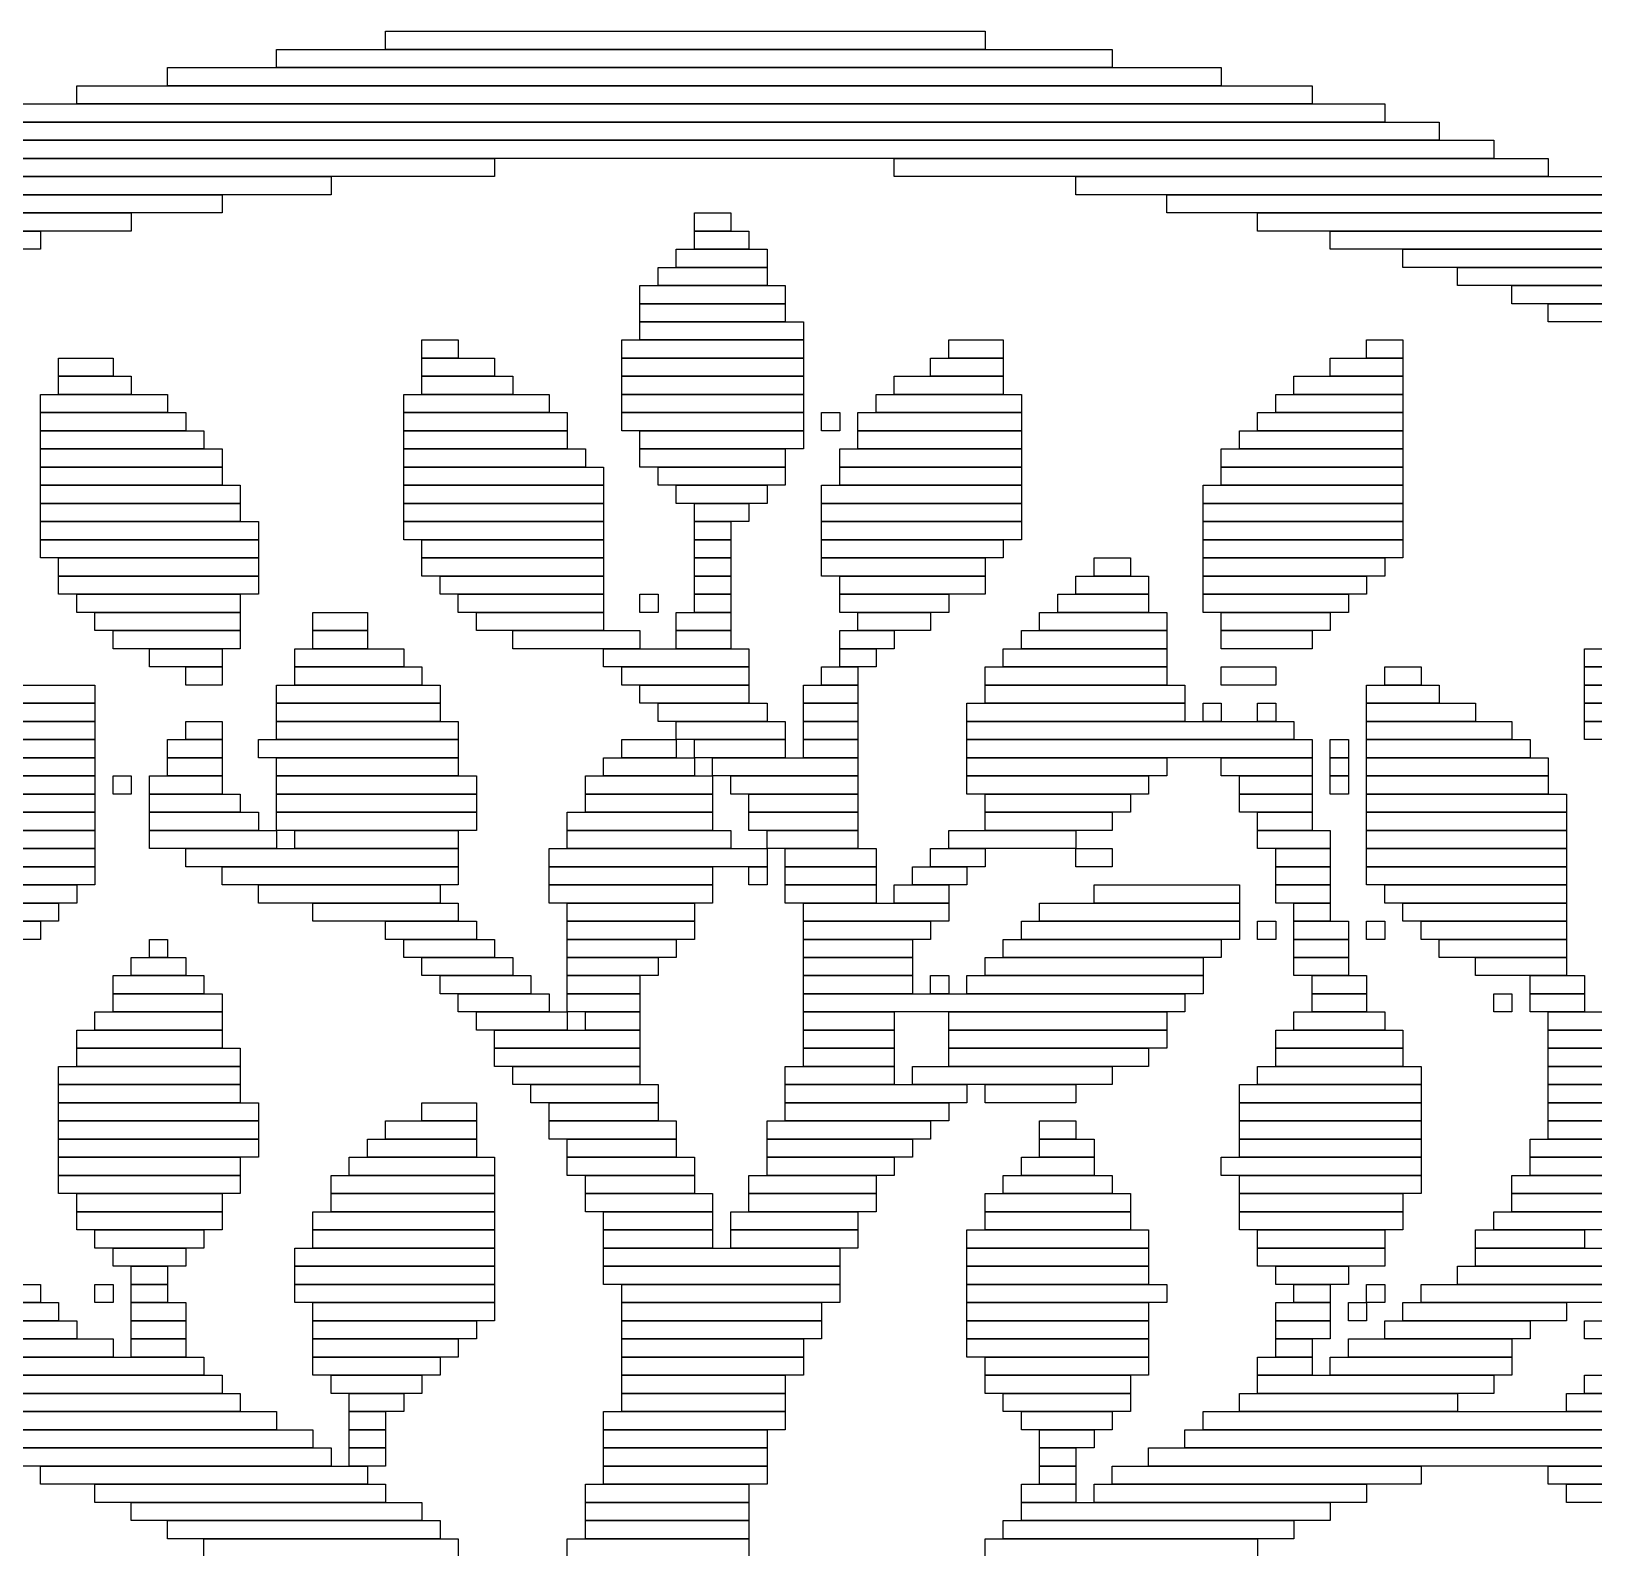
# Model space of a CAD drawing. Extents: x 366 to 657, y 364 to 660.
# Drawn here: x 475.5 to 561.5, y 576.5 to 660 of the extents above; entities that cross this region are included whole.
import ezdxf

# ---------------------------------------------------------------- set-up
doc = ezdxf.new("R2010")
doc.units = 0

msp = doc.modelspace()

# ---------------------------------------------------------------- linework, layer by layer
for p, q in [((495, 660), (528, 660)), ((495, 659), (495, 660)), ((528, 660), (528, 659)), ((489, 659), (535, 659)), ((489, 658), (489, 659)), ((528, 659), (495, 659)), ((535, 659), (535, 658)), ((483, 658), (541, 658)), ((483, 657), (483, 658)), ((535, 658), (489, 658)), ((541, 658), (541, 657)), ((478, 657), (546, 657)), ((478, 656), (478, 657)), ((541, 657), (483, 657)), ((546, 657), (546, 656)), ((474, 656), (550, 656)), ((546, 656), (478, 656)), ((550, 656), (550, 655)), ((471, 655), (553, 655)), ((550, 655), (474, 655)), ((553, 655), (553, 654)), ((467, 654), (556, 654)), ((553, 654), (471, 654)), ((556, 654), (556, 653)), ((464, 653), (501, 653)), ((556, 653), (467, 653)), ((501, 653), (501, 652)), ((523, 653), (559, 653)), ((523, 652), (523, 653)), ((559, 653), (559, 652)), ((462, 652), (492, 652)), ((501, 652), (464, 652)), ((492, 652), (492, 651)), ((559, 652), (523, 652)), ((533, 652), (562, 652)), ((533, 651), (533, 652)), ((459, 651), (486, 651)), ((492, 651), (462, 651)), ((486, 651), (486, 650)), ((562, 651), (533, 651)), ((538, 651), (565, 651)), ((538, 650), (538, 651)), ((456, 650), (481, 650)), ((486, 650), (459, 650)), ((481, 650), (481, 649)), ((512, 650), (514, 650)), ((512, 649), (512, 650)), ((514, 650), (514, 649)), ((565, 650), (538, 650)), ((543, 650), (567, 650)), ((543, 649), (543, 650)), ((454, 649), (476, 649)), ((481, 649), (456, 649)), ((476, 649), (476, 648)), ((514, 649), (512, 649)), ((512, 649), (515, 649)), ((512, 648), (512, 649)), ((515, 649), (515, 648)), ((567, 649), (543, 649)), ((547, 649), (570, 649)), ((547, 648), (547, 649)), ((476, 648), (454, 648)), ((511, 648), (516, 648)), ((511, 647), (511, 648)), ((515, 648), (512, 648)), ((516, 648), (516, 647)), ((570, 648), (547, 648)), ((551, 648), (572, 648)), ((551, 647), (551, 648)), ((510, 647), (516, 647)), ((510, 646), (510, 647)), ((516, 647), (511, 647)), ((516, 647), (516, 646)), ((572, 647), (551, 647)), ((554, 647), (574, 647)), ((554, 646), (554, 647)), ((509, 646), (517, 646)), ((509, 645), (509, 646)), ((516, 646), (510, 646)), ((517, 646), (517, 645)), ((574, 646), (554, 646)), ((557, 646), (576, 646)), ((557, 645), (557, 646)), ((517, 645), (509, 645)), ((509, 645), (517, 645)), ((509, 644), (509, 645)), ((517, 645), (517, 644)), ((576, 645), (557, 645)), ((559, 645), (578, 645)), ((559, 644), (559, 645)), ((517, 644), (509, 644)), ((509, 644), (518, 644)), ((509, 643), (509, 644)), ((518, 644), (518, 643)), ((578, 644), (559, 644)), ((497, 643), (499, 643)), ((497, 642), (497, 643)), ((499, 643), (499, 642)), ((508, 643), (518, 643)), ((508, 642), (508, 643)), ((518, 643), (509, 643)), ((518, 643), (518, 642)), ((526, 643), (529, 643)), ((526, 642), (526, 643)), ((529, 643), (529, 642)), ((549, 643), (551, 643)), ((549, 642), (549, 643)), ((551, 643), (551, 642)), ((477, 642), (480, 642)), ((477, 641), (477, 642)), ((480, 642), (480, 641)), ((499, 642), (497, 642)), ((497, 642), (501, 642)), ((497, 641), (497, 642)), ((501, 642), (501, 641)), ((518, 642), (508, 642)), ((508, 642), (518, 642)), ((508, 641), (508, 642)), ((518, 642), (518, 641)), ((525, 642), (529, 642)), ((525, 641), (525, 642)), ((529, 642), (526, 642)), ((529, 642), (529, 641)), ((547, 642), (551, 642)), ((547, 641), (547, 642)), ((551, 642), (549, 642)), ((551, 642), (551, 641)), ((480, 641), (477, 641)), ((477, 641), (481, 641)), ((477, 640), (477, 641)), ((481, 641), (481, 640)), ((501, 641), (497, 641)), ((497, 641), (502, 641)), ((497, 640), (497, 641)), ((502, 641), (502, 640)), ((518, 641), (508, 641)), ((508, 641), (518, 641)), ((508, 640), (508, 641)), ((518, 641), (518, 640)), ((523, 641), (529, 641)), ((523, 640), (523, 641)), ((529, 641), (525, 641)), ((529, 641), (529, 640)), ((545, 641), (551, 641)), ((545, 640), (545, 641)), ((551, 641), (547, 641)), ((551, 641), (551, 640)), ((476, 640), (483, 640)), ((476, 639), (476, 640)), ((481, 640), (477, 640)), ((483, 640), (483, 639)), ((496, 640), (504, 640)), ((496, 639), (496, 640)), ((502, 640), (497, 640)), ((504, 640), (504, 639)), ((518, 640), (508, 640)), ((508, 640), (518, 640)), ((508, 639), (508, 640)), ((518, 640), (518, 639)), ((522, 640), (530, 640)), ((522, 639), (522, 640)), ((529, 640), (523, 640)), ((530, 640), (530, 639)), ((544, 640), (551, 640)), ((544, 639), (544, 640)), ((551, 640), (545, 640)), ((551, 640), (551, 639)), ((483, 639), (476, 639)), ((476, 639), (484, 639)), ((476, 638), (476, 639)), ((484, 639), (484, 638)), ((504, 639), (496, 639)), ((496, 639), (505, 639)), ((496, 638), (496, 639)), ((505, 639), (505, 638)), ((518, 639), (508, 639)), ((508, 639), (518, 639)), ((508, 638), (508, 639)), ((518, 639), (518, 638)), ((519, 639), (520, 639)), ((519, 638), (519, 639)), ((520, 639), (520, 638)), ((521, 639), (530, 639)), ((521, 638), (521, 639)), ((530, 639), (522, 639)), ((530, 639), (530, 638)), ((543, 639), (551, 639)), ((543, 638), (543, 639)), ((551, 639), (544, 639)), ((551, 639), (551, 638)), ((484, 638), (476, 638)), ((476, 638), (485, 638)), ((476, 637), (476, 638)), ((485, 638), (485, 637)), ((505, 638), (496, 638)), ((496, 638), (505, 638)), ((496, 637), (496, 638)), ((505, 638), (505, 637)), ((518, 638), (508, 638)), ((509, 638), (518, 638)), ((509, 637), (509, 638)), ((518, 638), (518, 637)), ((520, 638), (519, 638)), ((530, 638), (521, 638)), ((521, 638), (530, 638)), ((521, 637), (521, 638)), ((530, 638), (530, 637)), ((542, 638), (551, 638)), ((542, 637), (542, 638)), ((551, 638), (543, 638)), ((551, 638), (551, 637)), ((485, 637), (476, 637)), ((476, 637), (486, 637)), ((476, 636), (476, 637)), ((486, 637), (486, 636)), ((505, 637), (496, 637)), ((496, 637), (506, 637)), ((496, 636), (496, 637)), ((506, 637), (506, 636)), ((518, 637), (509, 637)), ((509, 637), (517, 637)), ((509, 636), (509, 637)), ((517, 637), (517, 636)), ((520, 637), (530, 637)), ((520, 636), (520, 637)), ((530, 637), (521, 637)), ((530, 637), (530, 636)), ((541, 637), (551, 637)), ((541, 636), (541, 637)), ((551, 637), (542, 637)), ((551, 637), (551, 636)), ((486, 636), (476, 636)), ((476, 636), (486, 636)), ((476, 635), (476, 636)), ((486, 636), (486, 635)), ((506, 636), (496, 636)), ((496, 636), (507, 636)), ((496, 635), (496, 636)), ((507, 636), (507, 635)), ((517, 636), (509, 636)), ((510, 636), (517, 636)), ((510, 635), (510, 636)), ((517, 636), (517, 635)), ((530, 636), (520, 636)), ((520, 636), (530, 636)), ((520, 635), (520, 636)), ((530, 636), (530, 635)), ((551, 636), (541, 636)), ((541, 636), (551, 636)), ((541, 635), (541, 636)), ((551, 636), (551, 635)), ((486, 635), (476, 635)), ((476, 635), (487, 635)), ((476, 634), (476, 635)), ((487, 635), (487, 634)), ((507, 635), (496, 635)), ((496, 635), (507, 635)), ((496, 634), (496, 635)), ((507, 635), (507, 634)), ((517, 635), (510, 635)), ((511, 635), (516, 635)), ((511, 634), (511, 635)), ((516, 635), (516, 634)), ((519, 635), (530, 635)), ((519, 634), (519, 635)), ((530, 635), (520, 635)), ((530, 635), (530, 634)), ((540, 635), (551, 635)), ((540, 634), (540, 635)), ((551, 635), (541, 635)), ((551, 635), (551, 634)), ((487, 634), (476, 634)), ((476, 634), (487, 634)), ((476, 633), (476, 634)), ((487, 634), (487, 633)), ((507, 634), (496, 634)), ((496, 634), (507, 634)), ((496, 633), (496, 634)), ((507, 634), (507, 633)), ((516, 634), (511, 634)), ((512, 634), (515, 634)), ((512, 633), (512, 634)), ((515, 634), (515, 633)), ((530, 634), (519, 634)), ((519, 634), (530, 634)), ((519, 633), (519, 634)), ((530, 634), (530, 633)), ((551, 634), (540, 634)), ((540, 634), (551, 634)), ((540, 633), (540, 634)), ((551, 634), (551, 633)), ((487, 633), (476, 633)), ((476, 633), (488, 633)), ((476, 632), (476, 633)), ((488, 633), (488, 632)), ((507, 633), (496, 633)), ((496, 633), (507, 633)), ((496, 632), (496, 633)), ((507, 633), (507, 632)), ((515, 633), (512, 633)), ((512, 633), (514, 633)), ((512, 632), (512, 633)), ((514, 633), (514, 632)), ((530, 633), (519, 633)), ((519, 633), (530, 633)), ((519, 632), (519, 633)), ((530, 633), (530, 632)), ((551, 633), (540, 633)), ((540, 633), (551, 633)), ((540, 632), (540, 633)), ((551, 633), (551, 632)), ((488, 632), (476, 632)), ((476, 632), (488, 632)), ((476, 631), (476, 632)), ((488, 632), (488, 631)), ((507, 632), (496, 632)), ((497, 632), (507, 632)), ((497, 631), (497, 632)), ((507, 632), (507, 631)), ((514, 632), (512, 632)), ((512, 632), (514, 632)), ((512, 631), (512, 632)), ((514, 632), (514, 631)), ((530, 632), (519, 632)), ((519, 632), (529, 632)), ((519, 631), (519, 632)), ((529, 632), (529, 631)), ((551, 632), (540, 632)), ((540, 632), (551, 632)), ((540, 631), (540, 632)), ((551, 632), (551, 631)), ((488, 631), (476, 631)), ((477, 631), (488, 631)), ((477, 630), (477, 631)), ((488, 631), (488, 630)), ((507, 631), (497, 631)), ((497, 631), (507, 631)), ((497, 630), (497, 631)), ((507, 631), (507, 630)), ((514, 631), (512, 631)), ((512, 631), (514, 631)), ((512, 630), (512, 631)), ((514, 631), (514, 630)), ((529, 631), (519, 631)), ((519, 631), (528, 631)), ((519, 630), (519, 631)), ((528, 631), (528, 630)), ((534, 631), (536, 631)), ((534, 630), (534, 631)), ((536, 631), (536, 630)), ((551, 631), (540, 631)), ((540, 631), (550, 631)), ((540, 630), (540, 631)), ((550, 631), (550, 630)), ((488, 630), (477, 630)), ((477, 630), (488, 630)), ((477, 629), (477, 630)), ((488, 630), (488, 629)), ((507, 630), (497, 630)), ((498, 630), (507, 630)), ((498, 629), (498, 630)), ((507, 630), (507, 629)), ((514, 630), (512, 630)), ((512, 630), (514, 630)), ((512, 629), (512, 630)), ((514, 630), (514, 629)), ((528, 630), (519, 630)), ((520, 630), (528, 630)), ((520, 629), (520, 630)), ((528, 630), (528, 629)), ((533, 630), (537, 630)), ((533, 629), (533, 630)), ((536, 630), (534, 630)), ((537, 630), (537, 629)), ((550, 630), (540, 630)), ((540, 630), (549, 630)), ((540, 629), (540, 630)), ((549, 630), (549, 629)), ((488, 629), (477, 629)), ((478, 629), (487, 629)), ((478, 628), (478, 629)), ((487, 629), (487, 628)), ((507, 629), (498, 629)), ((499, 629), (507, 629)), ((499, 628), (499, 629)), ((507, 629), (507, 628)), ((509, 629), (510, 629)), ((509, 628), (509, 629)), ((510, 629), (510, 628)), ((514, 629), (512, 629)), ((512, 629), (514, 629)), ((512, 628), (512, 629)), ((514, 629), (514, 628)), ((528, 629), (520, 629)), ((520, 629), (526, 629)), ((520, 628), (520, 629)), ((526, 629), (526, 628)), ((532, 629), (537, 629)), ((532, 628), (532, 629)), ((537, 629), (533, 629)), ((537, 629), (537, 628)), ((549, 629), (540, 629)), ((540, 629), (548, 629)), ((540, 628), (540, 629)), ((548, 629), (548, 628)), ((487, 628), (478, 628)), ((479, 628), (487, 628)), ((479, 627), (479, 628)), ((487, 628), (487, 627)), ((491, 628), (494, 628)), ((491, 627), (491, 628)), ((494, 628), (494, 627)), ((507, 628), (499, 628)), ((500, 628), (507, 628)), ((500, 627), (500, 628)), ((507, 628), (507, 627)), ((510, 628), (509, 628)), ((511, 628), (514, 628)), ((511, 627), (511, 628)), ((514, 628), (512, 628)), ((514, 628), (514, 627)), ((526, 628), (520, 628)), ((521, 628), (525, 628)), ((521, 627), (521, 628)), ((525, 628), (525, 627)), ((531, 628), (538, 628)), ((531, 627), (531, 628)), ((537, 628), (532, 628)), ((538, 628), (538, 627)), ((548, 628), (540, 628)), ((541, 628), (547, 628)), ((541, 627), (541, 628)), ((547, 628), (547, 627)), ((487, 627), (479, 627)), ((480, 627), (487, 627)), ((480, 626), (480, 627)), ((487, 627), (487, 626)), ((494, 627), (491, 627)), ((491, 627), (494, 627)), ((491, 626), (491, 627)), ((494, 627), (494, 626)), ((507, 627), (500, 627)), ((502, 627), (509, 627)), ((502, 626), (502, 627)), ((509, 627), (509, 626)), ((514, 627), (511, 627)), ((511, 627), (514, 627)), ((511, 626), (511, 627)), ((514, 627), (514, 626)), ((520, 627), (523, 627)), ((520, 626), (520, 627)), ((525, 627), (521, 627)), ((523, 627), (523, 626)), ((530, 627), (538, 627)), ((530, 626), (530, 627)), ((538, 627), (531, 627)), ((538, 627), (538, 626)), ((547, 627), (541, 627)), ((541, 627), (546, 627)), ((541, 626), (541, 627)), ((546, 627), (546, 626)), ((487, 626), (480, 626)), ((482, 626), (486, 626)), ((482, 625), (482, 626)), ((486, 626), (486, 625)), ((490, 626), (496, 626)), ((490, 625), (490, 626)), ((494, 626), (491, 626)), ((496, 626), (496, 625)), ((509, 626), (502, 626)), ((507, 626), (515, 626)), ((507, 625), (507, 626)), ((514, 626), (511, 626)), ((515, 626), (515, 625)), ((523, 626), (520, 626)), ((520, 626), (522, 626)), ((520, 625), (520, 626)), ((522, 626), (522, 625)), ((529, 626), (538, 626)), ((529, 625), (529, 626)), ((538, 626), (530, 626)), ((538, 626), (538, 625)), ((546, 626), (541, 626)), ((561, 626), (571, 626)), ((561, 625), (561, 626)), ((486, 625), (482, 625)), ((484, 625), (486, 625)), ((484, 624), (484, 625)), ((486, 625), (486, 624)), ((496, 625), (490, 625)), ((490, 625), (497, 625)), ((490, 624), (490, 625)), ((497, 625), (497, 624)), ((515, 625), (507, 625)), ((508, 625), (515, 625)), ((508, 624), (508, 625)), ((515, 625), (515, 624)), ((519, 625), (521, 625)), ((519, 624), (519, 625)), ((522, 625), (520, 625)), ((521, 625), (521, 624)), ((528, 625), (538, 625)), ((528, 624), (528, 625)), ((538, 625), (529, 625)), ((538, 625), (538, 624)), ((541, 625), (544, 625)), ((541, 624), (541, 625)), ((544, 625), (544, 624)), ((550, 625), (552, 625)), ((550, 624), (550, 625)), ((552, 625), (552, 624)), ((571, 625), (561, 625)), ((561, 625), (572, 625)), ((561, 624), (561, 625)), ((475, 624), (479, 624)), ((479, 624), (479, 623)), ((486, 624), (484, 624)), ((489, 624), (498, 624)), ((489, 623), (489, 624)), ((497, 624), (490, 624)), ((498, 624), (498, 623)), ((515, 624), (508, 624)), ((509, 624), (515, 624)), ((509, 623), (509, 624)), ((515, 624), (515, 623)), ((518, 624), (521, 624)), ((518, 623), (518, 624)), ((521, 624), (519, 624)), ((521, 624), (521, 623)), ((538, 624), (528, 624)), ((528, 624), (539, 624)), ((528, 623), (528, 624)), ((539, 624), (539, 623)), ((544, 624), (541, 624)), ((549, 624), (553, 624)), ((549, 623), (549, 624)), ((552, 624), (550, 624)), ((553, 624), (553, 623)), ((572, 624), (561, 624)), ((561, 624), (572, 624)), ((561, 623), (561, 624)), ((473, 623), (479, 623)), ((479, 623), (475, 623)), ((479, 623), (479, 622)), ((498, 623), (489, 623)), ((489, 623), (498, 623)), ((489, 622), (489, 623)), ((498, 623), (498, 622)), ((515, 623), (509, 623)), ((510, 623), (516, 623)), ((510, 622), (510, 623)), ((516, 623), (516, 622)), ((521, 623), (518, 623)), ((518, 623), (521, 623)), ((518, 622), (518, 623)), ((521, 623), (521, 622)), ((527, 623), (539, 623)), ((527, 622), (527, 623)), ((539, 623), (528, 623)), ((539, 623), (539, 622)), ((540, 623), (541, 623)), ((540, 622), (540, 623)), ((541, 623), (541, 622)), ((543, 623), (544, 623)), ((543, 622), (543, 623)), ((544, 623), (544, 622)), ((553, 623), (549, 623)), ((549, 623), (555, 623)), ((549, 622), (549, 623)), ((555, 623), (555, 622)), ((572, 623), (561, 623)), ((561, 623), (571, 623)), ((561, 622), (561, 623)), ((472, 622), (479, 622)), ((479, 622), (473, 622)), ((479, 622), (479, 621)), ((484, 622), (486, 622)), ((484, 621), (484, 622)), ((486, 622), (486, 621)), ((498, 622), (489, 622)), ((489, 622), (499, 622)), ((489, 621), (489, 622)), ((499, 622), (499, 621)), ((516, 622), (510, 622)), ((511, 622), (517, 622)), ((511, 621), (511, 622)), ((517, 622), (517, 621)), ((521, 622), (518, 622)), ((518, 622), (521, 622)), ((518, 621), (518, 622)), ((521, 622), (521, 621)), ((539, 622), (527, 622)), ((527, 622), (545, 622)), ((527, 621), (527, 622)), ((541, 622), (540, 622)), ((544, 622), (543, 622)), ((545, 622), (545, 621)), ((555, 622), (549, 622)), ((549, 622), (557, 622)), ((549, 621), (549, 622)), ((557, 622), (557, 621)), ((571, 622), (561, 622)), ((561, 622), (571, 622)), ((561, 621), (561, 622)), ((470, 621), (479, 621)), ((479, 621), (472, 621)), ((479, 621), (479, 620)), ((483, 621), (486, 621)), ((483, 620), (483, 621)), ((486, 621), (484, 621)), ((486, 621), (486, 620)), ((488, 621), (499, 621)), ((488, 620), (488, 621)), ((499, 621), (489, 621)), ((499, 621), (499, 620)), ((508, 621), (511, 621)), ((508, 620), (508, 621)), ((517, 621), (511, 621)), ((511, 621), (511, 620)), ((512, 621), (517, 621)), ((512, 620), (512, 621)), ((517, 621), (517, 620)), ((521, 621), (518, 621)), ((518, 621), (521, 621)), ((518, 620), (518, 621)), ((521, 621), (521, 620)), ((545, 621), (527, 621)), ((527, 621), (546, 621)), ((527, 620), (527, 621)), ((546, 621), (546, 620)), ((547, 621), (548, 621)), ((547, 620), (547, 621)), ((548, 621), (548, 620)), ((557, 621), (549, 621)), ((549, 621), (558, 621)), ((549, 620), (549, 621)), ((558, 621), (558, 620)), ((571, 621), (561, 621)), ((479, 620), (470, 620)), ((470, 620), (479, 620)), ((479, 620), (479, 619)), ((486, 620), (483, 620)), ((483, 620), (486, 620)), ((483, 619), (483, 620)), ((486, 620), (486, 619)), ((499, 620), (488, 620)), ((489, 620), (499, 620)), ((489, 619), (489, 620)), ((499, 620), (499, 619)), ((507, 620), (512, 620)), ((507, 619), (507, 620)), ((511, 620), (508, 620)), ((517, 620), (512, 620)), ((512, 620), (512, 619)), ((513, 620), (521, 620)), ((513, 619), (513, 620)), ((521, 620), (518, 620)), ((521, 620), (521, 619)), ((546, 620), (527, 620)), ((527, 620), (538, 620)), ((527, 619), (527, 620)), ((538, 620), (538, 619)), ((541, 620), (546, 620)), ((541, 619), (541, 620)), ((546, 620), (546, 619)), ((548, 620), (547, 620)), ((547, 620), (548, 620)), ((547, 619), (547, 620)), ((548, 620), (548, 619)), ((558, 620), (549, 620)), ((549, 620), (559, 620)), ((549, 619), (549, 620)), ((559, 620), (559, 619)), ((469, 619), (479, 619)), ((479, 619), (470, 619)), ((479, 619), (479, 618)), ((480, 619), (481, 619)), ((480, 618), (480, 619)), ((481, 619), (481, 618)), ((482, 619), (486, 619)), ((482, 618), (482, 619)), ((486, 619), (483, 619)), ((486, 619), (486, 618)), ((499, 619), (489, 619)), ((489, 619), (500, 619)), ((489, 618), (489, 619)), ((500, 619), (500, 618)), ((506, 619), (513, 619)), ((506, 618), (506, 619)), ((512, 619), (507, 619)), ((521, 619), (513, 619)), ((513, 619), (513, 618)), ((514, 619), (521, 619)), ((514, 618), (514, 619)), ((521, 619), (521, 618)), ((538, 619), (527, 619)), ((527, 619), (537, 619)), ((527, 618), (527, 619)), ((537, 619), (537, 618)), ((546, 619), (541, 619)), ((542, 619), (546, 619)), ((542, 618), (542, 619)), ((546, 619), (546, 618)), ((548, 619), (547, 619)), ((547, 619), (548, 619)), ((547, 618), (547, 619)), ((548, 619), (548, 618)), ((559, 619), (549, 619)), ((549, 619), (559, 619)), ((549, 618), (549, 619)), ((559, 619), (559, 618)), ((468, 618), (479, 618)), ((479, 618), (469, 618)), ((479, 618), (479, 617)), ((481, 618), (480, 618)), ((486, 618), (482, 618)), ((482, 618), (487, 618)), ((482, 617), (482, 618)), ((487, 618), (487, 617)), ((500, 618), (489, 618)), ((489, 618), (500, 618)), ((489, 617), (489, 618)), ((500, 618), (500, 617)), ((513, 618), (506, 618)), ((506, 618), (513, 618)), ((506, 617), (506, 618)), ((513, 618), (513, 617)), ((521, 618), (514, 618)), ((515, 618), (521, 618)), ((515, 617), (515, 618)), ((521, 618), (521, 617)), ((537, 618), (527, 618)), ((528, 618), (536, 618)), ((528, 617), (528, 618)), ((536, 618), (536, 617)), ((546, 618), (542, 618)), ((542, 618), (546, 618)), ((542, 617), (542, 618)), ((546, 618), (546, 617)), ((548, 618), (547, 618)), ((559, 618), (549, 618)), ((549, 618), (560, 618)), ((549, 617), (549, 618)), ((560, 618), (560, 617)), ((479, 617), (468, 617)), ((468, 617), (479, 617)), ((479, 617), (479, 616)), ((487, 617), (482, 617)), ((482, 617), (488, 617)), ((482, 616), (482, 617)), ((488, 617), (488, 616)), ((500, 617), (489, 617)), ((489, 617), (500, 617)), ((489, 616), (489, 617)), ((500, 617), (500, 616)), ((505, 617), (513, 617)), ((505, 616), (505, 617)), ((513, 617), (506, 617)), ((513, 617), (513, 616)), ((521, 617), (515, 617)), ((515, 617), (521, 617)), ((515, 616), (515, 617)), ((521, 617), (521, 616)), ((536, 617), (528, 617)), ((528, 617), (535, 617)), ((528, 616), (528, 617)), ((535, 617), (535, 616)), ((546, 617), (542, 617)), ((543, 617), (546, 617)), ((543, 616), (543, 617)), ((546, 617), (546, 616)), ((560, 617), (549, 617)), ((549, 617), (560, 617)), ((549, 616), (549, 617)), ((560, 617), (560, 616)), ((479, 616), (468, 616)), ((468, 616), (479, 616)), ((479, 616), (479, 615)), ((488, 616), (482, 616)), ((482, 616), (489, 616)), ((482, 615), (482, 616)), ((500, 616), (489, 616)), ((489, 616), (489, 615)), ((490, 616), (499, 616)), ((490, 615), (490, 616)), ((499, 616), (499, 615)), ((513, 616), (505, 616)), ((505, 616), (514, 616)), ((505, 615), (505, 616)), ((514, 616), (514, 615)), ((521, 616), (515, 616)), ((516, 616), (521, 616)), ((516, 615), (516, 616)), ((521, 616), (521, 615)), ((526, 616), (533, 616)), ((526, 615), (526, 616)), ((535, 616), (528, 616)), ((533, 616), (533, 615)), ((546, 616), (543, 616)), ((543, 616), (547, 616)), ((543, 615), (543, 616)), ((547, 616), (547, 615)), ((560, 616), (549, 616)), ((549, 616), (560, 616)), ((549, 615), (549, 616)), ((560, 616), (560, 615)), ((479, 615), (468, 615)), ((468, 615), (479, 615)), ((479, 615), (479, 614)), ((489, 615), (482, 615)), ((484, 615), (499, 615)), ((484, 614), (484, 615)), ((499, 615), (490, 615)), ((499, 615), (499, 614)), ((504, 615), (516, 615)), ((504, 614), (504, 615)), ((514, 615), (505, 615)), ((521, 615), (516, 615)), ((516, 615), (516, 614)), ((517, 615), (522, 615)), ((517, 614), (517, 615)), ((522, 615), (522, 614)), ((525, 615), (528, 615)), ((525, 614), (525, 615)), ((533, 615), (526, 615)), ((528, 615), (528, 614)), ((533, 615), (535, 615)), ((533, 614), (533, 615)), ((535, 615), (535, 614)), ((547, 615), (543, 615)), ((544, 615), (547, 615)), ((544, 614), (544, 615)), ((547, 615), (547, 614)), ((560, 615), (549, 615)), ((549, 615), (560, 615)), ((549, 614), (549, 615)), ((560, 615), (560, 614)), ((467, 614), (479, 614)), ((479, 614), (468, 614)), ((479, 614), (479, 613)), ((499, 614), (484, 614)), ((486, 614), (499, 614)), ((486, 613), (486, 614)), ((499, 614), (499, 613)), ((516, 614), (504, 614)), ((504, 614), (513, 614)), ((504, 613), (504, 614)), ((513, 614), (513, 613)), ((515, 614), (516, 614)), ((515, 613), (515, 614)), ((516, 614), (516, 613)), ((522, 614), (517, 614)), ((517, 614), (522, 614)), ((517, 613), (517, 614)), ((522, 614), (522, 613)), ((524, 614), (527, 614)), ((524, 613), (524, 614)), ((528, 614), (525, 614)), ((527, 614), (527, 613)), ((535, 614), (533, 614)), ((547, 614), (544, 614)), ((544, 614), (547, 614)), ((544, 613), (544, 614)), ((547, 614), (547, 613)), ((560, 614), (549, 614)), ((549, 614), (560, 614)), ((549, 613), (549, 614)), ((560, 614), (560, 613)), ((479, 613), (467, 613)), ((468, 613), (478, 613)), ((478, 613), (478, 612)), ((499, 613), (486, 613)), ((488, 613), (498, 613)), ((488, 612), (488, 613)), ((498, 613), (498, 612)), ((513, 613), (504, 613)), ((504, 613), (513, 613)), ((504, 612), (504, 613)), ((513, 613), (513, 612)), ((516, 613), (515, 613)), ((522, 613), (517, 613)), ((517, 613), (522, 613)), ((517, 612), (517, 613)), ((522, 613), (522, 612)), ((523, 613), (526, 613)), ((523, 612), (523, 613)), ((527, 613), (524, 613)), ((526, 613), (526, 612)), ((534, 613), (542, 613)), ((534, 612), (534, 613)), ((542, 613), (542, 612)), ((547, 613), (544, 613)), ((544, 613), (547, 613)), ((544, 612), (544, 613)), ((547, 613), (547, 612)), ((560, 613), (549, 613)), ((550, 613), (560, 613)), ((550, 612), (550, 613)), ((560, 613), (560, 612)), ((478, 612), (468, 612)), ((468, 612), (477, 612)), ((477, 612), (477, 611)), ((498, 612), (488, 612)), ((491, 612), (499, 612)), ((491, 611), (491, 612)), ((499, 612), (499, 611)), ((513, 612), (504, 612)), ((505, 612), (512, 612)), ((505, 611), (505, 612)), ((512, 612), (512, 611)), ((522, 612), (517, 612)), ((518, 612), (526, 612)), ((518, 611), (518, 612)), ((526, 612), (523, 612)), ((526, 612), (526, 611)), ((531, 612), (542, 612)), ((531, 611), (531, 612)), ((542, 612), (534, 612)), ((542, 612), (542, 611)), ((547, 612), (544, 612)), ((545, 612), (547, 612)), ((545, 611), (545, 612)), ((547, 612), (547, 611)), ((560, 612), (550, 612)), ((551, 612), (560, 612)), ((551, 611), (551, 612)), ((560, 612), (560, 611)), ((477, 611), (468, 611)), ((468, 611), (476, 611)), ((476, 611), (476, 610)), ((499, 611), (491, 611)), ((495, 611), (500, 611)), ((495, 610), (495, 611)), ((500, 611), (500, 610)), ((512, 611), (505, 611)), ((505, 611), (512, 611)), ((505, 610), (505, 611)), ((512, 611), (512, 610)), ((526, 611), (518, 611)), ((518, 611), (525, 611)), ((518, 610), (518, 611)), ((525, 611), (525, 610)), ((530, 611), (542, 611)), ((530, 610), (530, 611)), ((542, 611), (531, 611)), ((542, 611), (542, 610)), ((543, 611), (544, 611)), ((543, 610), (543, 611)), ((544, 611), (544, 610)), ((547, 611), (545, 611)), ((545, 611), (548, 611)), ((545, 610), (545, 611)), ((548, 611), (548, 610)), ((549, 611), (550, 611)), ((549, 610), (549, 611)), ((550, 611), (550, 610)), ((560, 611), (551, 611)), ((552, 611), (560, 611)), ((552, 610), (552, 611)), ((560, 611), (560, 610)), ((476, 610), (468, 610)), ((482, 610), (483, 610)), ((482, 609), (482, 610)), ((483, 610), (483, 609)), ((500, 610), (495, 610)), ((496, 610), (501, 610)), ((496, 609), (496, 610)), ((501, 610), (501, 609)), ((512, 610), (505, 610)), ((505, 610), (511, 610)), ((505, 609), (505, 610)), ((511, 610), (511, 609)), ((525, 610), (518, 610)), ((518, 610), (524, 610)), ((518, 609), (518, 610)), ((524, 610), (524, 609)), ((529, 610), (541, 610)), ((529, 609), (529, 610)), ((542, 610), (530, 610)), ((541, 610), (541, 609)), ((544, 610), (543, 610)), ((548, 610), (545, 610)), ((545, 610), (548, 610)), ((545, 609), (545, 610)), ((548, 610), (548, 609)), ((550, 610), (549, 610)), ((560, 610), (552, 610)), ((553, 610), (560, 610)), ((553, 609), (553, 610)), ((560, 610), (560, 609)), ((481, 609), (484, 609)), ((481, 608), (481, 609)), ((483, 609), (482, 609)), ((484, 609), (484, 608)), ((501, 609), (496, 609)), ((497, 609), (502, 609)), ((497, 608), (497, 609)), ((502, 609), (502, 608)), ((511, 609), (505, 609)), ((505, 609), (510, 609)), ((505, 608), (505, 609)), ((510, 609), (510, 608)), ((524, 609), (518, 609)), ((518, 609), (524, 609)), ((518, 608), (518, 609)), ((524, 609), (524, 608)), ((528, 609), (540, 609)), ((528, 608), (528, 609)), ((541, 609), (529, 609)), ((540, 609), (540, 608)), ((548, 609), (545, 609)), ((545, 609), (548, 609)), ((545, 608), (545, 609)), ((548, 609), (548, 608)), ((560, 609), (553, 609)), ((555, 609), (560, 609)), ((555, 608), (555, 609)), ((560, 609), (560, 608)), ((480, 608), (485, 608)), ((480, 607), (480, 608)), ((484, 608), (481, 608)), ((485, 608), (485, 607)), ((502, 608), (497, 608)), ((498, 608), (503, 608)), ((498, 607), (498, 608)), ((503, 608), (503, 607)), ((510, 608), (505, 608)), ((505, 608), (509, 608)), ((505, 607), (505, 608)), ((509, 608), (509, 607)), ((524, 608), (518, 608)), ((518, 608), (524, 608)), ((518, 607), (518, 608)), ((524, 608), (524, 607)), ((525, 608), (526, 608)), ((525, 607), (525, 608)), ((526, 608), (526, 607)), ((527, 608), (540, 608)), ((527, 607), (527, 608)), ((540, 608), (528, 608)), ((540, 608), (540, 607)), ((548, 608), (545, 608)), ((546, 608), (549, 608)), ((546, 607), (546, 608)), ((549, 608), (549, 607)), ((560, 608), (555, 608)), ((558, 608), (561, 608)), ((558, 607), (558, 608)), ((561, 608), (561, 607)), ((485, 607), (480, 607)), ((480, 607), (486, 607)), ((480, 606), (480, 607)), ((486, 607), (486, 606)), ((503, 607), (498, 607)), ((499, 607), (504, 607)), ((499, 606), (499, 607)), ((504, 607), (504, 606)), ((509, 607), (505, 607)), ((505, 607), (509, 607)), ((505, 606), (505, 607)), ((509, 607), (509, 606)), ((524, 607), (518, 607)), ((518, 607), (539, 607)), ((518, 606), (518, 607)), ((526, 607), (525, 607)), ((540, 607), (527, 607)), ((539, 607), (539, 606)), ((549, 607), (546, 607)), ((546, 607), (549, 607)), ((546, 606), (546, 607)), ((549, 607), (549, 606)), ((556, 607), (557, 607)), ((556, 606), (556, 607)), ((557, 607), (557, 606)), ((561, 607), (558, 607)), ((558, 607), (561, 607)), ((558, 606), (558, 607)), ((561, 607), (561, 606)), ((479, 606), (486, 606)), ((479, 605), (479, 606)), ((486, 606), (480, 606)), ((486, 606), (486, 605)), ((504, 606), (499, 606)), ((500, 606), (505, 606)), ((500, 605), (500, 606)), ((509, 606), (505, 606)), ((505, 606), (505, 605)), ((506, 606), (509, 606)), ((506, 605), (506, 606)), ((509, 606), (509, 605)), ((539, 606), (518, 606)), ((518, 606), (523, 606)), ((518, 605), (518, 606)), ((523, 606), (523, 605)), ((526, 606), (538, 606)), ((526, 605), (526, 606)), ((538, 606), (538, 605)), ((545, 606), (550, 606)), ((545, 605), (545, 606)), ((549, 606), (546, 606)), ((550, 606), (550, 605)), ((557, 606), (556, 606)), ((561, 606), (558, 606)), ((559, 606), (567, 606)), ((559, 605), (559, 606)), ((478, 605), (486, 605)), ((478, 604), (478, 605)), ((486, 605), (479, 605)), ((486, 605), (486, 604)), ((505, 605), (500, 605)), ((501, 605), (509, 605)), ((501, 604), (501, 605)), ((509, 605), (506, 605)), ((509, 605), (509, 604)), ((523, 605), (518, 605)), ((518, 605), (523, 605)), ((518, 604), (518, 605)), ((523, 605), (523, 604)), ((538, 605), (526, 605)), ((526, 605), (538, 605)), ((526, 604), (526, 605)), ((538, 605), (538, 604)), ((544, 605), (551, 605)), ((544, 604), (544, 605)), ((550, 605), (545, 605)), ((551, 605), (551, 604)), ((567, 605), (559, 605)), ((559, 605), (567, 605)), ((559, 604), (559, 605)), ((486, 604), (478, 604)), ((478, 604), (487, 604)), ((478, 603), (478, 604)), ((487, 604), (487, 603)), ((509, 604), (501, 604)), ((501, 604), (509, 604)), ((501, 603), (501, 604)), ((509, 604), (509, 603)), ((523, 604), (518, 604)), ((518, 604), (523, 604)), ((518, 603), (518, 604)), ((523, 604), (523, 603)), ((538, 604), (526, 604)), ((526, 604), (537, 604)), ((526, 603), (526, 604)), ((537, 604), (537, 603)), ((551, 604), (544, 604)), ((544, 604), (551, 604)), ((544, 603), (544, 604)), ((551, 604), (551, 603)), ((567, 604), (559, 604)), ((559, 604), (566, 604)), ((559, 603), (559, 604)), ((477, 603), (487, 603)), ((477, 602), (477, 603)), ((487, 603), (478, 603)), ((487, 603), (487, 602)), ((509, 603), (501, 603)), ((502, 603), (509, 603)), ((502, 602), (502, 603)), ((509, 603), (509, 602)), ((517, 603), (523, 603)), ((517, 602), (517, 603)), ((523, 603), (518, 603)), ((523, 603), (523, 602)), ((524, 603), (535, 603)), ((524, 602), (524, 603)), ((537, 603), (526, 603)), ((535, 603), (535, 602)), ((543, 603), (552, 603)), ((543, 602), (543, 603)), ((551, 603), (544, 603)), ((552, 603), (552, 602)), ((566, 603), (559, 603)), ((559, 603), (566, 603)), ((559, 602), (559, 603)), ((487, 602), (477, 602)), ((477, 602), (487, 602)), ((477, 601), (477, 602)), ((487, 602), (487, 601)), ((509, 602), (502, 602)), ((503, 602), (510, 602)), ((503, 601), (503, 602)), ((510, 602), (510, 601)), ((523, 602), (517, 602)), ((517, 602), (527, 602)), ((517, 601), (517, 602)), ((535, 602), (524, 602)), ((527, 602), (527, 601)), ((528, 602), (533, 602)), ((528, 601), (528, 602)), ((533, 602), (533, 601)), ((542, 602), (552, 602)), ((542, 601), (542, 602)), ((552, 602), (543, 602)), ((552, 602), (552, 601)), ((566, 602), (559, 602)), ((559, 602), (565, 602)), ((559, 601), (559, 602)), ((487, 601), (477, 601)), ((477, 601), (488, 601)), ((477, 600), (477, 601)), ((488, 601), (488, 600)), ((497, 601), (500, 601)), ((497, 600), (497, 601)), ((500, 601), (500, 600)), ((510, 601), (503, 601)), ((504, 601), (510, 601)), ((504, 600), (504, 601)), ((510, 601), (510, 600)), ((527, 601), (517, 601)), ((517, 601), (526, 601)), ((517, 600), (517, 601)), ((526, 601), (526, 600)), ((533, 601), (528, 601)), ((552, 601), (542, 601)), ((542, 601), (552, 601)), ((542, 600), (542, 601)), ((552, 601), (552, 600)), ((565, 601), (559, 601)), ((559, 601), (565, 601)), ((559, 600), (559, 601)), ((488, 600), (477, 600)), ((477, 600), (488, 600)), ((477, 599), (477, 600)), ((488, 600), (488, 599)), ((495, 600), (500, 600)), ((495, 599), (495, 600)), ((500, 600), (497, 600)), ((500, 600), (500, 599)), ((510, 600), (504, 600)), ((504, 600), (511, 600)), ((504, 599), (504, 600)), ((511, 600), (511, 599)), ((516, 600), (525, 600)), ((516, 599), (516, 600)), ((526, 600), (517, 600)), ((525, 600), (525, 599)), ((531, 600), (533, 600)), ((531, 599), (531, 600)), ((533, 600), (533, 599)), ((552, 600), (542, 600)), ((542, 600), (552, 600)), ((542, 599), (542, 600)), ((552, 600), (552, 599)), ((565, 600), (559, 600)), ((559, 600), (564, 600)), ((559, 599), (559, 600)), ((488, 599), (477, 599)), ((477, 599), (488, 599)), ((477, 598), (477, 599)), ((488, 599), (488, 598)), ((494, 599), (500, 599)), ((494, 598), (494, 599)), ((500, 599), (495, 599)), ((500, 599), (500, 598)), ((511, 599), (504, 599)), ((505, 599), (511, 599)), ((505, 598), (505, 599)), ((511, 599), (511, 598)), ((525, 599), (516, 599)), ((516, 599), (524, 599)), ((516, 598), (516, 599)), ((524, 599), (524, 598)), ((533, 599), (531, 599)), ((531, 599), (534, 599)), ((531, 598), (531, 599)), ((534, 599), (534, 598)), ((552, 599), (542, 599)), ((542, 599), (552, 599)), ((542, 598), (542, 599)), ((552, 599), (552, 598)), ((558, 599), (564, 599)), ((558, 598), (558, 599)), ((564, 599), (559, 599)), ((488, 598), (477, 598)), ((477, 598), (487, 598)), ((477, 597), (477, 598)), ((487, 598), (487, 597)), ((493, 598), (501, 598)), ((493, 597), (493, 598)), ((500, 598), (494, 598)), ((501, 598), (501, 597)), ((511, 598), (505, 598)), ((505, 598), (512, 598)), ((505, 597), (505, 598)), ((512, 598), (512, 597)), ((524, 598), (516, 598)), ((516, 598), (523, 598)), ((516, 597), (516, 598)), ((523, 598), (523, 597)), ((530, 598), (534, 598)), ((530, 597), (530, 598)), ((534, 598), (531, 598)), ((534, 598), (534, 597)), ((541, 598), (552, 598)), ((541, 597), (541, 598)), ((552, 598), (542, 598)), ((552, 598), (552, 597)), ((564, 598), (558, 598)), ((558, 598), (563, 598)), ((558, 597), (558, 598)), ((487, 597), (477, 597)), ((477, 597), (487, 597)), ((477, 596), (477, 597)), ((487, 597), (487, 596)), ((492, 597), (501, 597)), ((492, 596), (492, 597)), ((501, 597), (493, 597)), ((501, 597), (501, 596)), ((512, 597), (505, 597)), ((506, 597), (512, 597)), ((506, 596), (506, 597)), ((512, 597), (512, 596)), ((515, 597), (522, 597)), ((515, 596), (515, 597)), ((523, 597), (516, 597)), ((522, 597), (522, 596)), ((529, 597), (535, 597)), ((529, 596), (529, 597)), ((534, 597), (530, 597)), ((535, 597), (535, 596)), ((552, 597), (541, 597)), ((542, 597), (552, 597)), ((542, 596), (542, 597)), ((552, 597), (552, 596)), ((557, 597), (563, 597)), ((557, 596), (557, 597)), ((563, 597), (558, 597)), ((487, 596), (477, 596)), ((478, 596), (486, 596)), ((478, 595), (478, 596)), ((486, 596), (486, 595)), ((501, 596), (492, 596)), ((492, 596), (501, 596)), ((492, 595), (492, 596)), ((501, 596), (501, 595)), ((512, 596), (506, 596)), ((506, 596), (513, 596)), ((506, 595), (506, 596)), ((513, 596), (513, 595)), ((522, 596), (515, 596)), ((515, 596), (522, 596)), ((515, 595), (515, 596)), ((522, 596), (522, 595)), ((528, 596), (536, 596)), ((528, 595), (528, 596)), ((535, 596), (529, 596)), ((536, 596), (536, 595)), ((552, 596), (542, 596)), ((542, 596), (551, 596)), ((542, 595), (542, 596)), ((551, 596), (551, 595)), ((563, 596), (557, 596)), ((557, 596), (563, 596)), ((557, 595), (557, 596)), ((486, 595), (478, 595)), ((478, 595), (486, 595)), ((478, 594), (478, 595)), ((486, 595), (486, 594)), ((491, 595), (501, 595)), ((491, 594), (491, 595)), ((501, 595), (492, 595)), ((501, 595), (501, 594)), ((513, 595), (506, 595)), ((507, 595), (513, 595)), ((507, 594), (507, 595)), ((513, 595), (513, 594)), ((514, 595), (521, 595)), ((514, 594), (514, 595)), ((522, 595), (515, 595)), ((521, 595), (521, 594)), ((536, 595), (528, 595)), ((528, 595), (536, 595)), ((528, 594), (528, 595)), ((536, 595), (536, 594)), ((551, 595), (542, 595)), ((542, 595), (551, 595)), ((542, 594), (542, 595)), ((551, 595), (551, 594)), ((556, 595), (562, 595)), ((556, 594), (556, 595)), ((563, 595), (557, 595)), ((486, 594), (478, 594)), ((479, 594), (485, 594)), ((479, 593), (479, 594)), ((485, 594), (485, 593)), ((501, 594), (491, 594)), ((491, 594), (501, 594)), ((491, 593), (491, 594)), ((501, 594), (501, 593)), ((513, 594), (507, 594)), ((507, 594), (513, 594)), ((507, 593), (507, 594)), ((513, 594), (513, 593)), ((521, 594), (514, 594)), ((514, 594), (521, 594)), ((514, 593), (514, 594)), ((521, 594), (521, 593)), ((527, 594), (537, 594)), ((527, 593), (527, 594)), ((536, 594), (528, 594)), ((537, 594), (537, 593)), ((551, 594), (542, 594)), ((543, 594), (550, 594)), ((543, 593), (543, 594)), ((550, 594), (550, 593)), ((555, 594), (561, 594)), ((555, 593), (555, 594)), ((562, 594), (556, 594)), ((561, 594), (561, 593)), ((485, 593), (479, 593)), ((480, 593), (484, 593)), ((480, 592), (480, 593)), ((484, 593), (484, 592)), ((490, 593), (501, 593)), ((490, 592), (490, 593)), ((501, 593), (491, 593)), ((501, 593), (501, 592)), ((513, 593), (507, 593)), ((507, 593), (520, 593)), ((507, 592), (507, 593)), ((521, 593), (514, 593)), ((520, 593), (520, 592)), ((537, 593), (527, 593)), ((527, 593), (537, 593)), ((527, 592), (527, 593)), ((537, 593), (537, 592)), ((550, 593), (543, 593)), ((543, 593), (550, 593)), ((543, 592), (543, 593)), ((550, 593), (550, 592)), ((561, 593), (555, 593)), ((555, 593), (566, 593)), ((555, 592), (555, 593)), ((484, 592), (480, 592)), ((481, 592), (483, 592)), ((481, 591), (481, 592)), ((483, 592), (483, 591)), ((501, 592), (490, 592)), ((490, 592), (501, 592)), ((490, 591), (490, 592)), ((501, 592), (501, 591)), ((520, 592), (507, 592)), ((507, 592), (520, 592)), ((507, 591), (507, 592)), ((520, 592), (520, 591)), ((537, 592), (527, 592)), ((527, 592), (537, 592)), ((527, 591), (527, 592)), ((537, 592), (537, 591)), ((550, 592), (543, 592)), ((544, 592), (548, 592)), ((544, 591), (544, 592)), ((548, 592), (548, 591)), ((554, 592), (564, 592)), ((554, 591), (554, 592)), ((566, 592), (555, 592)), ((467, 591), (476, 591)), ((476, 591), (476, 590)), ((479, 591), (480, 591)), ((479, 590), (479, 591)), ((480, 591), (480, 590)), ((483, 591), (481, 591)), ((481, 591), (483, 591)), ((481, 590), (481, 591)), ((483, 591), (483, 590)), ((501, 591), (490, 591)), ((490, 591), (501, 591)), ((490, 590), (490, 591)), ((501, 591), (501, 590)), ((520, 591), (507, 591)), ((508, 591), (520, 591)), ((508, 590), (508, 591)), ((520, 591), (520, 590)), ((537, 591), (527, 591)), ((527, 591), (538, 591)), ((527, 590), (527, 591)), ((538, 591), (538, 590)), ((548, 591), (544, 591)), ((545, 591), (547, 591)), ((545, 590), (545, 591)), ((547, 591), (547, 590)), ((549, 591), (550, 591)), ((549, 590), (549, 591)), ((550, 591), (550, 590)), ((552, 591), (562, 591)), ((552, 590), (552, 591)), ((564, 591), (554, 591)), ((476, 590), (467, 590)), ((468, 590), (477, 590)), ((477, 590), (477, 589)), ((480, 590), (479, 590)), ((483, 590), (481, 590)), ((481, 590), (484, 590)), ((481, 589), (481, 590)), ((484, 590), (484, 589)), ((501, 590), (490, 590)), ((491, 590), (501, 590)), ((491, 589), (491, 590)), ((501, 590), (501, 589)), ((520, 590), (508, 590)), ((508, 590), (519, 590)), ((508, 589), (508, 590)), ((519, 590), (519, 589)), ((538, 590), (527, 590)), ((527, 590), (537, 590)), ((527, 589), (527, 590)), ((537, 590), (537, 589)), ((544, 590), (547, 590)), ((544, 589), (544, 590)), ((547, 590), (545, 590)), ((547, 590), (547, 589)), ((548, 590), (549, 590)), ((548, 589), (548, 590)), ((550, 590), (549, 590)), ((549, 590), (549, 589)), ((551, 590), (560, 590)), ((551, 589), (551, 590)), ((562, 590), (552, 590)), ((560, 590), (560, 589)), ((477, 589), (468, 589)), ((469, 589), (478, 589)), ((478, 589), (478, 588)), ((484, 589), (481, 589)), ((481, 589), (484, 589)), ((481, 588), (481, 589)), ((484, 589), (484, 588)), ((501, 589), (491, 589)), ((491, 589), (500, 589)), ((491, 588), (491, 589)), ((500, 589), (500, 588)), ((519, 589), (508, 589)), ((508, 589), (519, 589)), ((508, 588), (508, 589)), ((519, 589), (519, 588)), ((537, 589), (527, 589)), ((527, 589), (537, 589)), ((527, 588), (527, 589)), ((537, 589), (537, 588)), ((547, 589), (544, 589)), ((544, 589), (547, 589)), ((544, 588), (544, 589)), ((547, 589), (547, 588)), ((549, 589), (548, 589)), ((550, 589), (558, 589)), ((550, 588), (550, 589)), ((560, 589), (551, 589)), ((558, 589), (558, 588)), ((561, 589), (562, 589)), ((561, 588), (561, 589)), ((478, 588), (469, 588)), ((470, 588), (480, 588)), ((480, 588), (480, 587)), ((484, 588), (481, 588)), ((481, 588), (484, 588)), ((481, 587), (481, 588)), ((484, 588), (484, 587)), ((500, 588), (491, 588)), ((491, 588), (499, 588)), ((491, 587), (491, 588)), ((499, 588), (499, 587)), ((519, 588), (508, 588)), ((508, 588), (518, 588)), ((508, 587), (508, 588)), ((518, 588), (518, 587)), ((537, 588), (527, 588)), ((527, 588), (537, 588)), ((527, 587), (527, 588)), ((537, 588), (537, 587)), ((547, 588), (544, 588)), ((544, 588), (546, 588)), ((544, 587), (544, 588)), ((546, 588), (546, 587)), ((548, 588), (557, 588)), ((548, 587), (548, 588)), ((558, 588), (550, 588)), ((557, 588), (557, 587)), ((562, 588), (561, 588)), ((480, 587), (470, 587)), ((471, 587), (485, 587)), ((484, 587), (481, 587)), ((485, 587), (485, 586)), ((499, 587), (491, 587)), ((491, 587), (498, 587)), ((491, 586), (491, 587)), ((498, 587), (498, 586)), ((518, 587), (508, 587)), ((508, 587), (518, 587)), ((508, 586), (508, 587)), ((518, 587), (518, 586)), ((537, 587), (527, 587)), ((528, 587), (537, 587)), ((528, 586), (528, 587)), ((537, 587), (537, 586)), ((543, 587), (546, 587)), ((543, 586), (543, 587)), ((546, 587), (544, 587)), ((546, 587), (546, 586)), ((547, 587), (557, 587)), ((547, 586), (547, 587)), ((557, 587), (548, 587)), ((557, 587), (557, 586)), ((485, 586), (471, 586)), ((472, 586), (486, 586)), ((486, 586), (486, 585)), ((498, 586), (491, 586)), ((492, 586), (497, 586)), ((492, 585), (492, 586)), ((497, 586), (497, 585)), ((518, 586), (508, 586)), ((508, 586), (517, 586)), ((508, 585), (508, 586)), ((517, 586), (517, 585)), ((537, 586), (528, 586)), ((528, 586), (536, 586)), ((528, 585), (528, 586)), ((536, 586), (536, 585)), ((546, 586), (543, 586)), ((543, 586), (556, 586)), ((543, 585), (543, 586)), ((557, 586), (547, 586)), ((556, 586), (556, 585)), ((561, 586), (573, 586)), ((561, 585), (561, 586)), ((486, 585), (472, 585)), ((473, 585), (487, 585)), ((487, 585), (487, 584)), ((497, 585), (492, 585)), ((493, 585), (496, 585)), ((493, 584), (493, 585)), ((496, 585), (496, 584)), ((517, 585), (508, 585)), ((508, 585), (517, 585)), ((508, 584), (508, 585)), ((517, 585), (517, 584)), ((536, 585), (528, 585)), ((529, 585), (536, 585)), ((529, 584), (529, 585)), ((536, 585), (536, 584)), ((542, 585), (554, 585)), ((542, 584), (542, 585)), ((556, 585), (543, 585)), ((554, 585), (554, 584)), ((560, 585), (575, 585)), ((560, 584), (560, 585)), ((573, 585), (561, 585)), ((470, 584), (489, 584)), ((487, 584), (473, 584)), ((489, 584), (489, 583)), ((496, 584), (493, 584)), ((493, 584), (495, 584)), ((493, 583), (493, 584)), ((495, 584), (495, 583)), ((507, 584), (517, 584)), ((507, 583), (507, 584)), ((517, 584), (508, 584)), ((517, 584), (517, 583)), ((536, 584), (529, 584)), ((530, 584), (535, 584)), ((530, 583), (530, 584)), ((535, 584), (535, 583)), ((540, 584), (576, 584)), ((540, 583), (540, 584)), ((554, 584), (542, 584)), ((575, 584), (560, 584)), ((451, 583), (491, 583)), ((489, 583), (470, 583)), ((491, 583), (491, 582)), ((495, 583), (493, 583)), ((493, 583), (495, 583)), ((493, 582), (493, 583)), ((495, 583), (495, 582)), ((517, 583), (507, 583)), ((507, 583), (516, 583)), ((507, 582), (507, 583)), ((516, 583), (516, 582)), ((535, 583), (530, 583)), ((531, 583), (534, 583)), ((531, 582), (531, 583)), ((534, 583), (534, 582)), ((539, 583), (576, 583)), ((539, 582), (539, 583)), ((576, 583), (540, 583)), ((491, 582), (451, 582)), ((453, 582), (492, 582)), ((492, 582), (492, 581)), ((495, 582), (493, 582)), ((493, 582), (495, 582)), ((493, 581), (493, 582)), ((495, 582), (495, 581)), ((516, 582), (507, 582)), ((507, 582), (516, 582)), ((507, 581), (507, 582)), ((516, 582), (516, 581)), ((534, 582), (531, 582)), ((531, 582), (533, 582)), ((531, 581), (531, 582)), ((533, 582), (533, 581)), ((537, 582), (575, 582)), ((537, 581), (537, 582)), ((576, 582), (539, 582)), ((492, 581), (453, 581)), ((476, 581), (494, 581)), ((476, 580), (476, 581)), ((495, 581), (493, 581)), ((494, 581), (494, 580)), ((516, 581), (507, 581)), ((507, 581), (516, 581)), ((507, 580), (507, 581)), ((516, 581), (516, 580)), ((533, 581), (531, 581)), ((531, 581), (533, 581)), ((531, 580), (531, 581)), ((533, 581), (533, 580)), ((535, 581), (552, 581)), ((535, 580), (535, 581)), ((575, 581), (537, 581)), ((552, 581), (552, 580)), ((559, 581), (574, 581)), ((559, 580), (559, 581)), ((494, 580), (476, 580)), ((479, 580), (495, 580)), ((479, 579), (479, 580)), ((495, 580), (495, 579)), ((506, 580), (515, 580)), ((506, 579), (506, 580)), ((516, 580), (507, 580)), ((515, 580), (515, 579)), ((530, 580), (533, 580)), ((530, 579), (530, 580)), ((533, 580), (531, 580)), ((533, 580), (533, 579)), ((534, 580), (549, 580)), ((534, 579), (534, 580)), ((552, 580), (535, 580)), ((549, 580), (549, 579)), ((574, 580), (559, 580)), ((560, 580), (572, 580)), ((560, 579), (560, 580)), ((495, 579), (479, 579)), ((481, 579), (497, 579)), ((481, 578), (481, 579)), ((497, 579), (497, 578)), ((515, 579), (506, 579)), ((506, 579), (515, 579)), ((506, 578), (506, 579)), ((515, 579), (515, 578)), ((533, 579), (530, 579)), ((530, 579), (547, 579)), ((530, 578), (530, 579)), ((549, 579), (534, 579)), ((547, 579), (547, 578)), ((572, 579), (560, 579)), ((497, 578), (481, 578)), ((483, 578), (498, 578)), ((483, 577), (483, 578)), ((498, 578), (498, 577)), ((515, 578), (506, 578)), ((506, 578), (515, 578)), ((506, 577), (506, 578)), ((515, 578), (515, 577)), ((529, 578), (545, 578)), ((529, 577), (529, 578)), ((547, 578), (530, 578)), ((545, 578), (545, 577)), ((498, 577), (483, 577)), ((485, 577), (499, 577)), ((485, 576), (485, 577)), ((499, 577), (499, 576)), ((505, 577), (515, 577)), ((505, 576), (505, 577)), ((515, 577), (506, 577)), ((515, 577), (515, 576)), ((528, 577), (543, 577)), ((528, 576), (528, 577)), ((545, 577), (529, 577)), ((543, 577), (543, 576))]:
    msp.add_line(p, q)

doc.saveas('drawing.dxf')
